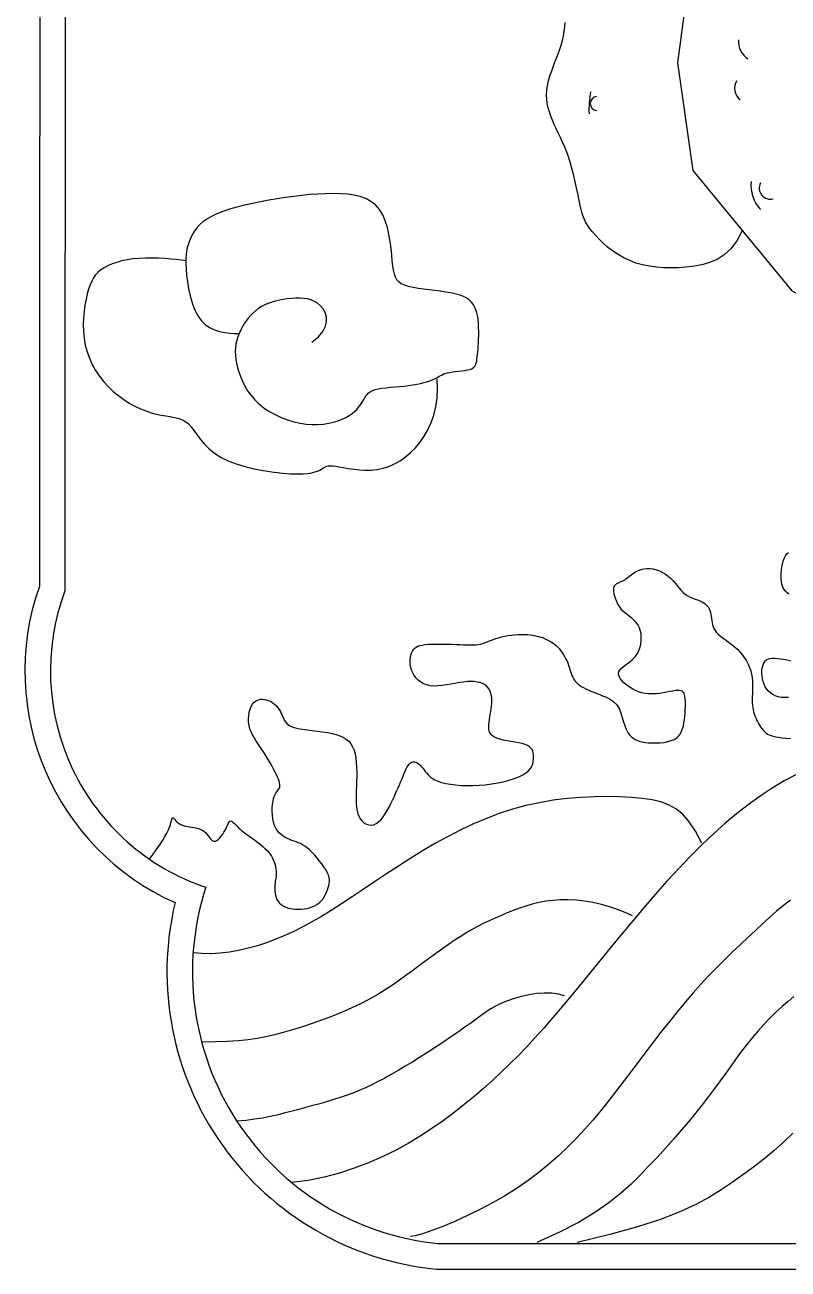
# Model space of a CAD drawing. Extents: x -66030 to 95157, y -13132 to 45879.
# Drawn here: x -27040.3 to -26948.4, y 32064.9 to 32214.6 of the extents above; entities that cross this region are included whole.
import ezdxf

# ---------------------------------------------------------------- set-up
doc = ezdxf.new("R2010")
doc.units = 0
doc.header["$LTSCALE"] = 100
doc.header["$MEASUREMENT"] = 0
for name, color, linetype in [('3', 11, 'CONTINUOUS'), ('4', 121, 'CONTINUOUS'), ('7', 105, 'CONTINUOUS')]:
    doc.layers.add(name, color=color, linetype=linetype)

msp = doc.modelspace()

# ---------------------------------------------------------------- linework, layer by layer
at = {"layer": '3'}
msp.add_lwpolyline([(-26904.53, 32543.05, -0.251359), (-26925.19, 32528.41, -0.062454), (-26972.38, 32527.92, 0.520744), (-26993.4, 32496.63, 0.595172), (-27035.36, 32472.34), (-27035.49, 32146.5, 0.424263), (-27018.53, 32110.85, 0.477545), (-26990.65, 32067.99), (-26818.41, 32067.99, 0.477545), (-26790.54, 32110.85, 0.424263), (-26773.58, 32146.5), (-26773.71, 32472.34, 0.595172), (-26815.67, 32496.63, 0.520744), (-26836.69, 32527.92, -0.062454), (-26883.88, 32528.41, -0.251359)], format="xyb", close=True, dxfattribs=at)
at = {"layer": '4'}
msp.add_lwpolyline([(-26905.07, 32551.5, -0.336997), (-26925.59, 32531.46, -0.062745), (-26972.22, 32531, 0.442879), (-26997.87, 32502.11, 0.522656), (-27038.44, 32472.3), (-27038.57, 32147.04, 0.390753), (-27022.24, 32109, 0.454265), (-26990.81, 32064.91), (-26904.53, 32064.91), (-26818.26, 32064.91, 0.454265), (-26786.82, 32109, 0.390753), (-26770.5, 32147.04), (-26770.63, 32472.3, 0.522656), (-26811.2, 32502.11, 0.442879), (-26836.85, 32531, -0.062745), (-26883.48, 32531.46, -0.336997), (-26904, 32551.5)], format="xyb", dxfattribs=at)
at = {"layer": '7'}
for points in [[(-26915.44, 32258.72), (-26914.97, 32249.36), (-26917.57, 32246.39), (-26921.65, 32243.43), (-26937.99, 32239.72), (-26946.9, 32234.9), (-26955.07, 32228.96), (-26960.26, 32221.18), (-26961.75, 32210.05), (-26959.89, 32197.07), (-26948.01, 32182.61), (-26930.19, 32174.08), (-26903.09, 32168.88), (-26877.11, 32176.3), (-26863.59, 32185.17)], [(-26953.95, 32189.84), (-26954.6, 32188.64), (-26955.33, 32187.68), (-26956.13, 32186.94), (-26956.99, 32186.39), (-26957.89, 32186), (-26958.82, 32185.73), (-26959.76, 32185.56), (-26960.7, 32185.45), (-26961.63, 32185.39), (-26962.54, 32185.36), (-26963.43, 32185.38), (-26964.3, 32185.44), (-26965.14, 32185.56), (-26965.96, 32185.73), (-26966.75, 32185.95), (-26967.51, 32186.24), (-26968.23, 32186.58), (-26968.91, 32186.98), (-26969.56, 32187.42), (-26970.16, 32187.88), (-26970.7, 32188.36), (-26971.2, 32188.83), (-26971.64, 32189.3), (-26972.02, 32189.74), (-26972.34, 32190.14), (-26972.6, 32190.52), (-26972.81, 32190.9), (-26972.99, 32191.27), (-26973.14, 32191.66), (-26973.27, 32192.09), (-26973.39, 32192.55), (-26973.51, 32193.08), (-26973.63, 32193.67), (-26973.77, 32194.32), (-26973.91, 32195.01), (-26974.07, 32195.73), (-26974.24, 32196.47), (-26974.42, 32197.21), (-26974.62, 32197.93), (-26974.84, 32198.63), (-26975.07, 32199.29), (-26975.32, 32199.91), (-26975.58, 32200.5), (-26975.84, 32201.06), (-26976.1, 32201.6), (-26976.35, 32202.13), (-26976.59, 32202.64), (-26976.81, 32203.14), (-26977.01, 32203.63), (-26977.18, 32204.13), (-26977.33, 32204.63), (-26977.43, 32205.13), (-26977.5, 32205.65), (-26977.52, 32206.18), (-26977.49, 32206.72), (-26977.42, 32207.28), (-26977.28, 32207.87), (-26977.11, 32208.47), (-26976.9, 32209.08), (-26976.67, 32209.7), (-26976.43, 32210.32), (-26976.19, 32210.94), (-26975.96, 32211.55), (-26975.76, 32212.15), (-26975.6, 32212.73), (-26975.48, 32213.29), (-26975.38, 32213.84), (-26975.32, 32214.37), (-26975.29, 32214.89)], [(-27005.76, 32176.42), (-27004.97, 32177.08), (-27004.43, 32177.73), (-27004.11, 32178.35), (-27003.99, 32178.94), (-27004.01, 32179.49), (-27004.17, 32179.99), (-27004.42, 32180.44), (-27004.73, 32180.81), (-27005.08, 32181.11), (-27005.46, 32181.34), (-27005.87, 32181.51), (-27006.3, 32181.63), (-27006.75, 32181.7), (-27007.23, 32181.73), (-27007.72, 32181.72), (-27008.23, 32181.69), (-27008.74, 32181.64), (-27009.27, 32181.56), (-27009.8, 32181.46), (-27010.32, 32181.33), (-27010.84, 32181.16), (-27011.34, 32180.96), (-27011.82, 32180.72), (-27012.27, 32180.43), (-27012.69, 32180.1), (-27013.08, 32179.73), (-27013.43, 32179.33), (-27013.75, 32178.9), (-27014.03, 32178.46), (-27014.28, 32178), (-27014.49, 32177.54), (-27014.67, 32177.08), (-27014.8, 32176.63), (-27014.9, 32176.19), (-27014.96, 32175.75), (-27014.98, 32175.3), (-27014.97, 32174.85), (-27014.92, 32174.38), (-27014.83, 32173.89), (-27014.71, 32173.38), (-27014.56, 32172.85), (-27014.36, 32172.3), (-27014.13, 32171.73), (-27013.84, 32171.16), (-27013.5, 32170.59), (-27013.11, 32170.04), (-27012.65, 32169.51), (-27012.13, 32169), (-27011.54, 32168.53), (-27010.89, 32168.11), (-27010.2, 32167.72), (-27009.47, 32167.38), (-27008.71, 32167.09), (-27007.95, 32166.86), (-27007.19, 32166.68), (-27006.44, 32166.56), (-27005.72, 32166.51), (-27005.03, 32166.51), (-27004.37, 32166.57), (-27003.74, 32166.67), (-27003.15, 32166.8), (-27002.61, 32166.97), (-27002.12, 32167.17), (-27001.67, 32167.38), (-27001.28, 32167.61), (-27000.93, 32167.85), (-27000.63, 32168.1), (-27000.37, 32168.35), (-27000.15, 32168.6), (-26999.95, 32168.84), (-26999.78, 32169.09), (-26999.64, 32169.32), (-26999.51, 32169.55), (-26999.38, 32169.76), (-26999.25, 32169.96), (-26999.11, 32170.15), (-26998.94, 32170.32), (-26998.73, 32170.47), (-26998.47, 32170.6), (-26998.15, 32170.72), (-26997.77, 32170.81), (-26997.33, 32170.88), (-26996.84, 32170.95), (-26996.32, 32171), (-26995.77, 32171.05), (-26995.22, 32171.1), (-26994.67, 32171.15), (-26994.13, 32171.22), (-26993.63, 32171.29), (-26993.15, 32171.38), (-26992.7, 32171.47), (-26992.29, 32171.57), (-26991.91, 32171.68), (-26991.57, 32171.79), (-26991.27, 32171.9), (-26991.01, 32172.02), (-26990.78, 32172.13), (-26990.6, 32172.23), (-26990.43, 32172.33), (-26990.26, 32172.43), (-26990.1, 32172.52), (-26989.91, 32172.61), (-26989.7, 32172.68), (-26989.45, 32172.75), (-26989.15, 32172.8), (-26988.82, 32172.85), (-26988.46, 32172.89), (-26988.09, 32172.93), (-26987.72, 32172.98), (-26987.36, 32173.03), (-26987.04, 32173.09), (-26986.76, 32173.16), (-26986.53, 32173.24), (-26986.35, 32173.34), (-26986.21, 32173.46), (-26986.1, 32173.6), (-26986.02, 32173.76), (-26985.97, 32173.95), (-26985.92, 32174.15), (-26985.89, 32174.39), (-26985.86, 32174.65), (-26985.82, 32174.94), (-26985.79, 32175.26), (-26985.76, 32175.6), (-26985.73, 32175.97), (-26985.71, 32176.37), (-26985.7, 32176.79), (-26985.68, 32177.24), (-26985.68, 32177.71), (-26985.69, 32178.2), (-26985.71, 32178.7), (-26985.76, 32179.19), (-26985.84, 32179.66), (-26985.95, 32180.12), (-26986.1, 32180.54), (-26986.3, 32180.91), (-26986.55, 32181.24), (-26986.85, 32181.52), (-26987.2, 32181.75), (-26987.6, 32181.95), (-26988.04, 32182.11), (-26988.54, 32182.25), (-26989.09, 32182.36), (-26989.68, 32182.46), (-26990.32, 32182.55), (-26990.98, 32182.64), (-26991.66, 32182.72), (-26992.34, 32182.81), (-26992.98, 32182.9), (-26993.59, 32183.01), (-26994.14, 32183.14), (-26994.61, 32183.29), (-26995, 32183.46), (-26995.3, 32183.68), (-26995.53, 32183.94), (-26995.7, 32184.25), (-26995.83, 32184.63), (-26995.93, 32185.08), (-26996.01, 32185.61), (-26996.08, 32186.23), (-26996.15, 32186.94), (-26996.23, 32187.72), (-26996.35, 32188.55), (-26996.49, 32189.4), (-26996.68, 32190.23), (-26996.93, 32191.03), (-26997.24, 32191.77), (-26997.63, 32192.41), (-26998.1, 32192.95), (-26998.65, 32193.37), (-26999.27, 32193.7), (-26999.95, 32193.95), (-27000.69, 32194.12), (-27001.49, 32194.23), (-27002.33, 32194.29), (-27003.2, 32194.31), (-27004.11, 32194.29), (-27005.04, 32194.25), (-27005.99, 32194.18), (-27006.96, 32194.09), (-27007.95, 32193.97), (-27008.94, 32193.83), (-27009.94, 32193.68), (-27010.94, 32193.51), (-27011.94, 32193.32), (-27012.93, 32193.12), (-27013.89, 32192.9), (-27014.81, 32192.67), (-27015.68, 32192.42), (-27016.48, 32192.15), (-27017.22, 32191.87), (-27017.86, 32191.57), (-27018.42, 32191.25), (-27018.88, 32190.92), (-27019.27, 32190.58), (-27019.58, 32190.23), (-27019.85, 32189.88), (-27020.06, 32189.53), (-27020.24, 32189.18), (-27020.4, 32188.83), (-27020.54, 32188.49), (-27020.66, 32188.15), (-27020.76, 32187.78), (-27020.84, 32187.39), (-27020.89, 32186.95), (-27020.92, 32186.46), (-27020.93, 32185.9), (-27020.9, 32185.25), (-27020.84, 32184.51), (-27020.74, 32183.71), (-27020.61, 32182.86), (-27020.42, 32182.01), (-27020.18, 32181.17), (-27019.89, 32180.38), (-27019.53, 32179.67), (-27019.11, 32179.05), (-27018.62, 32178.57), (-27018.07, 32178.19), (-27017.48, 32177.92), (-27016.87, 32177.73), (-27016.26, 32177.6), (-27015.65, 32177.53), (-27015.06, 32177.49), (-27014.52, 32177.47)], [(-27020.93, 32186.23), (-27021.14, 32186.26), (-27021.53, 32186.31), (-27022.06, 32186.37), (-27022.7, 32186.43), (-27023.43, 32186.49), (-27024.21, 32186.54), (-27025.01, 32186.56), (-27025.81, 32186.56), (-27026.58, 32186.52), (-27027.31, 32186.45), (-27028.01, 32186.34), (-27028.66, 32186.2), (-27029.26, 32186.03), (-27029.82, 32185.84), (-27030.32, 32185.62), (-27030.77, 32185.39), (-27031.16, 32185.13), (-27031.5, 32184.84), (-27031.79, 32184.53), (-27032.05, 32184.17), (-27032.27, 32183.77), (-27032.47, 32183.32), (-27032.64, 32182.81), (-27032.8, 32182.24), (-27032.95, 32181.6), (-27033.08, 32180.9), (-27033.19, 32180.15), (-27033.26, 32179.36), (-27033.29, 32178.55), (-27033.27, 32177.73), (-27033.19, 32176.9), (-27033.05, 32176.08), (-27032.83, 32175.27), (-27032.55, 32174.49), (-27032.2, 32173.74), (-27031.79, 32173.02), (-27031.33, 32172.33), (-27030.82, 32171.68), (-27030.26, 32171.07), (-27029.67, 32170.51), (-27029.05, 32170), (-27028.4, 32169.53), (-27027.74, 32169.11), (-27027.07, 32168.75), (-27026.4, 32168.43), (-27025.74, 32168.16), (-27025.1, 32167.94), (-27024.49, 32167.77), (-27023.9, 32167.65), (-27023.35, 32167.56), (-27022.84, 32167.48), (-27022.35, 32167.39), (-27021.89, 32167.28), (-27021.46, 32167.13), (-27021.05, 32166.92), (-27020.67, 32166.63), (-27020.31, 32166.25), (-27019.96, 32165.8), (-27019.58, 32165.29), (-27019.16, 32164.74), (-27018.69, 32164.17), (-27018.14, 32163.61), (-27017.48, 32163.07), (-27016.7, 32162.57), (-27015.78, 32162.13), (-27014.76, 32161.75), (-27013.67, 32161.43), (-27012.53, 32161.16), (-27011.4, 32160.95), (-27010.29, 32160.79), (-27009.25, 32160.67), (-27008.32, 32160.61), (-27007.51, 32160.59), (-27006.83, 32160.6), (-27006.25, 32160.65), (-27005.78, 32160.73), (-27005.39, 32160.82), (-27005.08, 32160.93), (-27004.82, 32161.04), (-27004.62, 32161.16), (-27004.44, 32161.26), (-27004.29, 32161.36), (-27004.14, 32161.44), (-27003.97, 32161.51), (-27003.79, 32161.55), (-27003.55, 32161.57), (-27003.27, 32161.56), (-27002.9, 32161.52), (-27002.46, 32161.44), (-27001.94, 32161.35), (-27001.36, 32161.24), (-27000.72, 32161.14), (-27000.04, 32161.07), (-26999.34, 32161.03), (-26998.62, 32161.04), (-26997.9, 32161.11), (-26997.19, 32161.26), (-26996.49, 32161.49), (-26995.8, 32161.79), (-26995.14, 32162.17), (-26994.5, 32162.62), (-26993.88, 32163.14), (-26993.31, 32163.73), (-26992.76, 32164.38), (-26992.26, 32165.11), (-26991.81, 32165.89), (-26991.42, 32166.75), (-26991.1, 32167.67), (-26990.86, 32168.66), (-26990.7, 32169.71), (-26990.64, 32170.84), (-26990.69, 32172.04)], [(-26948.37, 32146.12), (-26948.58, 32146.3), (-26948.76, 32146.48), (-26948.91, 32146.67), (-26949.03, 32146.87), (-26949.13, 32147.09), (-26949.2, 32147.33), (-26949.25, 32147.61), (-26949.28, 32147.91), (-26949.29, 32148.25), (-26949.28, 32148.61), (-26949.25, 32148.99), (-26949.2, 32149.37), (-26949.12, 32149.74), (-26949.03, 32150.1), (-26948.91, 32150.42), (-26948.76, 32150.71), (-26948.6, 32150.95), (-26948.41, 32151.14)], [(-27025.31, 32114.23), (-27025.11, 32114.5), (-27024.87, 32114.84), (-27024.59, 32115.22), (-27024.3, 32115.65), (-27024, 32116.09), (-27023.71, 32116.53), (-27023.45, 32116.97), (-27023.22, 32117.38), (-27023.04, 32117.75), (-27022.9, 32118.09), (-27022.8, 32118.38), (-27022.73, 32118.63), (-27022.68, 32118.83), (-27022.64, 32118.99), (-27022.6, 32119.11), (-27022.57, 32119.18), (-27022.53, 32119.21), (-27022.47, 32119.2), (-27022.41, 32119.15), (-27022.34, 32119.08), (-27022.26, 32118.99), (-27022.17, 32118.9), (-27022.08, 32118.79), (-27021.97, 32118.69), (-27021.86, 32118.6), (-27021.74, 32118.51), (-27021.61, 32118.44), (-27021.47, 32118.37), (-27021.31, 32118.31), (-27021.13, 32118.26), (-27020.94, 32118.21), (-27020.73, 32118.17), (-27020.49, 32118.13), (-27020.24, 32118.1), (-27019.98, 32118.06), (-27019.72, 32118), (-27019.46, 32117.94), (-27019.21, 32117.85), (-27018.97, 32117.74), (-27018.75, 32117.6), (-27018.56, 32117.43), (-27018.39, 32117.24), (-27018.24, 32117.04), (-27018.1, 32116.85), (-27017.96, 32116.67), (-27017.82, 32116.53), (-27017.68, 32116.43), (-27017.53, 32116.38), (-27017.37, 32116.41), (-27017.2, 32116.49), (-27017.02, 32116.63), (-27016.84, 32116.8), (-27016.67, 32117.01), (-27016.5, 32117.23), (-27016.35, 32117.47), (-27016.21, 32117.71), (-27016.09, 32117.93), (-27016, 32118.15), (-27015.91, 32118.34), (-27015.83, 32118.51), (-27015.76, 32118.65), (-27015.69, 32118.76), (-27015.62, 32118.82), (-27015.54, 32118.85), (-27015.44, 32118.82), (-27015.34, 32118.76), (-27015.22, 32118.66), (-27015.08, 32118.53), (-27014.93, 32118.37), (-27014.77, 32118.2), (-27014.59, 32118.02), (-27014.39, 32117.83), (-27014.18, 32117.65), (-27013.95, 32117.47), (-27013.72, 32117.29), (-27013.47, 32117.11), (-27013.21, 32116.92), (-27012.95, 32116.74), (-27012.69, 32116.55), (-27012.42, 32116.36), (-27012.16, 32116.16), (-27011.9, 32115.96), (-27011.66, 32115.75), (-27011.42, 32115.53), (-27011.2, 32115.31), (-27010.99, 32115.08), (-27010.8, 32114.84), (-27010.63, 32114.59), (-27010.49, 32114.34), (-27010.37, 32114.07), (-27010.27, 32113.81), (-27010.19, 32113.54), (-27010.13, 32113.28), (-27010.09, 32113.02), (-27010.07, 32112.78), (-27010.06, 32112.55), (-27010.07, 32112.33), (-27010.08, 32112.13), (-27010.11, 32111.93), (-27010.14, 32111.74), (-27010.17, 32111.55), (-27010.2, 32111.35), (-27010.23, 32111.14), (-27010.24, 32110.91), (-27010.24, 32110.67), (-27010.23, 32110.42), (-27010.2, 32110.15), (-27010.15, 32109.89), (-27010.07, 32109.63), (-27009.97, 32109.38), (-27009.84, 32109.15), (-27009.67, 32108.94), (-27009.47, 32108.76), (-27009.23, 32108.61), (-27008.97, 32108.48), (-27008.68, 32108.39), (-27008.38, 32108.31), (-27008.06, 32108.26), (-27007.73, 32108.23), (-27007.39, 32108.22), (-27007.05, 32108.23), (-27006.71, 32108.26), (-27006.37, 32108.31), (-27006.04, 32108.39), (-27005.73, 32108.49), (-27005.43, 32108.62), (-27005.15, 32108.78), (-27004.9, 32108.97), (-27004.67, 32109.19), (-27004.46, 32109.43), (-27004.28, 32109.69), (-27004.13, 32109.97), (-27003.99, 32110.25), (-27003.88, 32110.53), (-27003.8, 32110.81), (-27003.73, 32111.07), (-27003.68, 32111.31), (-27003.65, 32111.54), (-27003.65, 32111.77), (-27003.68, 32111.99), (-27003.74, 32112.22), (-27003.83, 32112.46), (-27003.95, 32112.73), (-27004.12, 32113.01), (-27004.32, 32113.33), (-27004.56, 32113.67), (-27004.83, 32114.01), (-27005.11, 32114.36), (-27005.41, 32114.71), (-27005.72, 32115.03), (-27006.02, 32115.32), (-27006.32, 32115.58), (-27006.61, 32115.79), (-27006.88, 32115.96), (-27007.15, 32116.1), (-27007.4, 32116.21), (-27007.66, 32116.31), (-27007.91, 32116.4), (-27008.17, 32116.49), (-27008.43, 32116.59), (-27008.69, 32116.71), (-27008.96, 32116.84), (-27009.22, 32117), (-27009.47, 32117.19), (-27009.71, 32117.41), (-27009.93, 32117.67), (-27010.11, 32117.96), (-27010.27, 32118.3), (-27010.38, 32118.68), (-27010.47, 32119.1), (-27010.51, 32119.53), (-27010.53, 32119.97), (-27010.53, 32120.4), (-27010.49, 32120.81), (-27010.44, 32121.19), (-27010.37, 32121.52), (-27010.29, 32121.79), (-27010.19, 32122.01), (-27010.09, 32122.19), (-27009.99, 32122.34), (-27009.89, 32122.46), (-27009.81, 32122.57), (-27009.73, 32122.68), (-27009.67, 32122.79), (-27009.63, 32122.91), (-27009.62, 32123.05), (-27009.63, 32123.21), (-27009.66, 32123.4), (-27009.71, 32123.6), (-27009.79, 32123.84), (-27009.9, 32124.1), (-27010.03, 32124.39), (-27010.19, 32124.72), (-27010.38, 32125.08), (-27010.58, 32125.45), (-27010.8, 32125.84), (-27011.03, 32126.24), (-27011.27, 32126.64), (-27011.52, 32127.04), (-27011.77, 32127.43), (-27012.02, 32127.8), (-27012.27, 32128.16), (-27012.51, 32128.51), (-27012.73, 32128.86), (-27012.92, 32129.21), (-27013.09, 32129.56), (-27013.23, 32129.93), (-27013.33, 32130.31), (-27013.39, 32130.7), (-27013.4, 32131.11), (-27013.37, 32131.51), (-27013.31, 32131.9), (-27013.21, 32132.27), (-27013.07, 32132.61), (-27012.91, 32132.9), (-27012.71, 32133.13), (-27012.48, 32133.3), (-27012.23, 32133.42), (-27011.96, 32133.47), (-27011.69, 32133.48), (-27011.41, 32133.45), (-27011.14, 32133.38), (-27010.88, 32133.28), (-27010.63, 32133.16), (-27010.41, 32133.01), (-27010.21, 32132.85), (-27010.03, 32132.67), (-27009.87, 32132.48), (-27009.73, 32132.28), (-27009.6, 32132.07), (-27009.49, 32131.85), (-27009.39, 32131.63), (-27009.29, 32131.4), (-27009.19, 32131.18), (-27009.08, 32130.96), (-27008.94, 32130.75), (-27008.77, 32130.55), (-27008.54, 32130.37), (-27008.25, 32130.21), (-27007.88, 32130.07), (-27007.43, 32129.96), (-27006.91, 32129.86), (-27006.34, 32129.78), (-27005.74, 32129.71), (-27005.12, 32129.64), (-27004.5, 32129.57), (-27003.9, 32129.48), (-27003.34, 32129.37), (-27002.83, 32129.24), (-27002.38, 32129.09), (-27001.98, 32128.9), (-27001.63, 32128.67), (-27001.32, 32128.41), (-27001.07, 32128.1), (-27000.86, 32127.75), (-27000.69, 32127.35), (-27000.57, 32126.9), (-27000.48, 32126.4), (-27000.42, 32125.87), (-27000.38, 32125.31), (-27000.37, 32124.73), (-27000.37, 32124.15), (-27000.39, 32123.57), (-27000.41, 32122.99), (-27000.42, 32122.44), (-27000.44, 32121.91), (-27000.44, 32121.4), (-27000.43, 32120.92), (-27000.39, 32120.47), (-27000.33, 32120.06), (-27000.23, 32119.68), (-27000.09, 32119.34), (-26999.92, 32119.04), (-26999.7, 32118.79), (-26999.46, 32118.58), (-26999.19, 32118.44), (-26998.91, 32118.35), (-26998.61, 32118.33), (-26998.31, 32118.38), (-26998.02, 32118.51), (-26997.73, 32118.71), (-26997.45, 32118.98), (-26997.19, 32119.31), (-26996.93, 32119.68), (-26996.69, 32120.08), (-26996.46, 32120.5), (-26996.25, 32120.92), (-26996.05, 32121.33), (-26995.86, 32121.73), (-26995.68, 32122.12), (-26995.52, 32122.48), (-26995.37, 32122.83), (-26995.22, 32123.17), (-26995.09, 32123.5), (-26994.95, 32123.82), (-26994.83, 32124.13), (-26994.7, 32124.44), (-26994.58, 32124.74), (-26994.45, 32125.02), (-26994.32, 32125.27), (-26994.19, 32125.5), (-26994.06, 32125.68), (-26993.91, 32125.83), (-26993.76, 32125.92), (-26993.6, 32125.96), (-26993.43, 32125.96), (-26993.26, 32125.9), (-26993.09, 32125.81), (-26992.91, 32125.69), (-26992.74, 32125.53), (-26992.57, 32125.36), (-26992.41, 32125.17), (-26992.26, 32124.97), (-26992.11, 32124.77), (-26991.94, 32124.56), (-26991.76, 32124.36), (-26991.54, 32124.15), (-26991.28, 32123.96), (-26990.97, 32123.78), (-26990.6, 32123.62), (-26990.15, 32123.47), (-26989.64, 32123.35), (-26989.08, 32123.24), (-26988.46, 32123.17), (-26987.8, 32123.11), (-26987.1, 32123.09), (-26986.38, 32123.09), (-26985.64, 32123.12), (-26984.89, 32123.19), (-26984.13, 32123.28), (-26983.4, 32123.4), (-26982.68, 32123.55), (-26982.01, 32123.72), (-26981.4, 32123.92), (-26980.84, 32124.13), (-26980.37, 32124.37), (-26979.99, 32124.62), (-26979.69, 32124.88), (-26979.46, 32125.16), (-26979.29, 32125.43), (-26979.18, 32125.71), (-26979.12, 32125.99), (-26979.08, 32126.26), (-26979.07, 32126.52), (-26979.08, 32126.77), (-26979.11, 32127), (-26979.17, 32127.21), (-26979.26, 32127.41), (-26979.4, 32127.59), (-26979.58, 32127.75), (-26979.81, 32127.9), (-26980.11, 32128.02), (-26980.47, 32128.13), (-26980.89, 32128.23), (-26981.33, 32128.31), (-26981.8, 32128.39), (-26982.26, 32128.47), (-26982.71, 32128.56), (-26983.12, 32128.66), (-26983.49, 32128.78), (-26983.78, 32128.91), (-26984.02, 32129.07), (-26984.2, 32129.25), (-26984.33, 32129.45), (-26984.42, 32129.67), (-26984.46, 32129.91), (-26984.48, 32130.16), (-26984.47, 32130.43), (-26984.44, 32130.72), (-26984.4, 32131.03), (-26984.35, 32131.34), (-26984.29, 32131.67), (-26984.23, 32131.99), (-26984.18, 32132.32), (-26984.14, 32132.65), (-26984.11, 32132.98), (-26984.1, 32133.29), (-26984.11, 32133.6), (-26984.15, 32133.89), (-26984.21, 32134.17), (-26984.3, 32134.43), (-26984.42, 32134.67), (-26984.57, 32134.89), (-26984.76, 32135.08), (-26984.98, 32135.24), (-26985.24, 32135.37), (-26985.53, 32135.47), (-26985.86, 32135.54), (-26986.22, 32135.59), (-26986.62, 32135.6), (-26987.05, 32135.59), (-26987.51, 32135.54), (-26988, 32135.47), (-26988.51, 32135.38), (-26989.04, 32135.29), (-26989.57, 32135.2), (-26990.1, 32135.12), (-26990.61, 32135.07), (-26991.1, 32135.06), (-26991.56, 32135.1), (-26991.97, 32135.2), (-26992.35, 32135.35), (-26992.69, 32135.55), (-26992.98, 32135.78), (-26993.24, 32136.05), (-26993.45, 32136.34), (-26993.63, 32136.65), (-26993.76, 32136.97), (-26993.86, 32137.29), (-26993.92, 32137.61), (-26993.95, 32137.92), (-26993.94, 32138.23), (-26993.91, 32138.51), (-26993.85, 32138.78), (-26993.77, 32139.03), (-26993.66, 32139.25), (-26993.53, 32139.44), (-26993.38, 32139.6), (-26993.2, 32139.73), (-26992.99, 32139.84), (-26992.75, 32139.93), (-26992.47, 32139.99), (-26992.14, 32140.04), (-26991.76, 32140.08), (-26991.34, 32140.1), (-26990.88, 32140.12), (-26990.39, 32140.12), (-26989.89, 32140.11), (-26989.38, 32140.1), (-26988.88, 32140.09), (-26988.4, 32140.07), (-26987.95, 32140.05), (-26987.54, 32140.03), (-26987.17, 32140.02), (-26986.84, 32140.01), (-26986.53, 32140), (-26986.25, 32140.01), (-26985.98, 32140.02), (-26985.73, 32140.06), (-26985.48, 32140.1), (-26985.24, 32140.17), (-26985, 32140.26), (-26984.75, 32140.35), (-26984.49, 32140.45), (-26984.22, 32140.56), (-26983.94, 32140.67), (-26983.63, 32140.78), (-26983.3, 32140.88), (-26982.95, 32140.97), (-26982.58, 32141.06), (-26982.19, 32141.13), (-26981.79, 32141.18), (-26981.38, 32141.23), (-26980.98, 32141.26), (-26980.58, 32141.27), (-26980.19, 32141.27), (-26979.82, 32141.25), (-26979.46, 32141.22), (-26979.13, 32141.17), (-26978.8, 32141.11), (-26978.5, 32141.04), (-26978.21, 32140.95), (-26977.93, 32140.86), (-26977.67, 32140.75), (-26977.43, 32140.64), (-26977.19, 32140.52), (-26976.97, 32140.39), (-26976.76, 32140.25), (-26976.56, 32140.1), (-26976.37, 32139.94), (-26976.19, 32139.76), (-26976.01, 32139.56), (-26975.84, 32139.35), (-26975.67, 32139.12), (-26975.51, 32138.88), (-26975.36, 32138.63), (-26975.22, 32138.38), (-26975.09, 32138.12), (-26974.97, 32137.85), (-26974.87, 32137.59), (-26974.78, 32137.33), (-26974.7, 32137.07), (-26974.62, 32136.82), (-26974.54, 32136.58), (-26974.46, 32136.34), (-26974.36, 32136.11), (-26974.25, 32135.9), (-26974.12, 32135.7), (-26973.96, 32135.51), (-26973.77, 32135.34), (-26973.56, 32135.17), (-26973.33, 32135.02), (-26973.07, 32134.87), (-26972.79, 32134.73), (-26972.49, 32134.59), (-26972.17, 32134.45), (-26971.83, 32134.32), (-26971.48, 32134.18), (-26971.12, 32134.04), (-26970.77, 32133.9), (-26970.43, 32133.75), (-26970.11, 32133.59), (-26969.81, 32133.43), (-26969.55, 32133.26), (-26969.33, 32133.08), (-26969.14, 32132.89), (-26968.98, 32132.69), (-26968.85, 32132.48), (-26968.74, 32132.26), (-26968.65, 32132.02), (-26968.56, 32131.78), (-26968.49, 32131.52), (-26968.41, 32131.26), (-26968.33, 32130.98), (-26968.24, 32130.7), (-26968.15, 32130.42), (-26968.05, 32130.15), (-26967.94, 32129.88), (-26967.82, 32129.63), (-26967.68, 32129.4), (-26967.53, 32129.19), (-26967.35, 32128.99), (-26967.15, 32128.82), (-26966.92, 32128.68), (-26966.66, 32128.55), (-26966.37, 32128.44), (-26966.03, 32128.35), (-26965.66, 32128.28), (-26965.24, 32128.23), (-26964.78, 32128.21), (-26964.31, 32128.21), (-26963.84, 32128.23), (-26963.37, 32128.28), (-26962.92, 32128.37), (-26962.51, 32128.49), (-26962.15, 32128.65), (-26961.85, 32128.84), (-26961.61, 32129.07), (-26961.41, 32129.33), (-26961.26, 32129.62), (-26961.14, 32129.94), (-26961.05, 32130.28), (-26960.99, 32130.63), (-26960.93, 32131.01), (-26960.89, 32131.39), (-26960.85, 32131.78), (-26960.82, 32132.16), (-26960.81, 32132.54), (-26960.8, 32132.9), (-26960.81, 32133.24), (-26960.82, 32133.54), (-26960.86, 32133.81), (-26960.9, 32134.03), (-26960.97, 32134.2), (-26961.06, 32134.34), (-26961.17, 32134.44), (-26961.32, 32134.5), (-26961.51, 32134.53), (-26961.73, 32134.53), (-26962, 32134.51), (-26962.31, 32134.46), (-26962.67, 32134.39), (-26963.06, 32134.32), (-26963.47, 32134.24), (-26963.9, 32134.18), (-26964.34, 32134.13), (-26964.78, 32134.11), (-26965.22, 32134.12), (-26965.64, 32134.17), (-26966.04, 32134.25), (-26966.43, 32134.37), (-26966.79, 32134.51), (-26967.14, 32134.68), (-26967.46, 32134.87), (-26967.75, 32135.07), (-26968.02, 32135.28), (-26968.26, 32135.5), (-26968.46, 32135.72), (-26968.62, 32135.94), (-26968.74, 32136.16), (-26968.82, 32136.38), (-26968.84, 32136.59), (-26968.8, 32136.79), (-26968.69, 32136.99), (-26968.53, 32137.18), (-26968.3, 32137.37), (-26968.04, 32137.57), (-26967.76, 32137.77), (-26967.46, 32138), (-26967.16, 32138.25), (-26966.89, 32138.53), (-26966.64, 32138.86), (-26966.44, 32139.23), (-26966.29, 32139.64), (-26966.18, 32140.07), (-26966.12, 32140.52), (-26966.11, 32140.96), (-26966.14, 32141.39), (-26966.23, 32141.79), (-26966.36, 32142.15), (-26966.54, 32142.47), (-26966.75, 32142.75), (-26967, 32142.99), (-26967.27, 32143.22), (-26967.55, 32143.43), (-26967.83, 32143.65), (-26968.1, 32143.87), (-26968.36, 32144.12), (-26968.59, 32144.4), (-26968.79, 32144.7), (-26968.96, 32145.01), (-26969.11, 32145.33), (-26969.23, 32145.65), (-26969.32, 32145.95), (-26969.39, 32146.23), (-26969.42, 32146.48), (-26969.43, 32146.7), (-26969.41, 32146.88), (-26969.36, 32147.03), (-26969.3, 32147.15), (-26969.23, 32147.25), (-26969.14, 32147.32), (-26969.05, 32147.39), (-26968.95, 32147.44), (-26968.85, 32147.49), (-26968.75, 32147.53), (-26968.65, 32147.58), (-26968.53, 32147.63), (-26968.41, 32147.69), (-26968.27, 32147.77), (-26968.11, 32147.86), (-26967.94, 32147.99), (-26967.74, 32148.14), (-26967.53, 32148.3), (-26967.29, 32148.48), (-26967.03, 32148.66), (-26966.75, 32148.83), (-26966.45, 32148.98), (-26966.13, 32149.1), (-26965.79, 32149.18), (-26965.43, 32149.21), (-26965.05, 32149.2), (-26964.68, 32149.15), (-26964.29, 32149.05), (-26963.92, 32148.91), (-26963.55, 32148.74), (-26963.2, 32148.54), (-26962.88, 32148.3), (-26962.58, 32148.03), (-26962.31, 32147.75), (-26962.05, 32147.45), (-26961.8, 32147.15), (-26961.56, 32146.85), (-26961.32, 32146.57), (-26961.07, 32146.32), (-26960.8, 32146.09), (-26960.52, 32145.91), (-26960.23, 32145.76), (-26959.93, 32145.63), (-26959.63, 32145.52), (-26959.34, 32145.42), (-26959.06, 32145.32), (-26958.8, 32145.21), (-26958.57, 32145.08), (-26958.37, 32144.93), (-26958.21, 32144.77), (-26958.07, 32144.58), (-26957.96, 32144.37), (-26957.86, 32144.16), (-26957.79, 32143.93), (-26957.73, 32143.69), (-26957.69, 32143.45), (-26957.65, 32143.21), (-26957.62, 32142.96), (-26957.58, 32142.71), (-26957.53, 32142.47), (-26957.46, 32142.22), (-26957.36, 32141.98), (-26957.22, 32141.74), (-26957.04, 32141.5), (-26956.81, 32141.27), (-26956.54, 32141.04), (-26956.24, 32140.81), (-26955.91, 32140.57), (-26955.57, 32140.32), (-26955.22, 32140.06), (-26954.88, 32139.78), (-26954.55, 32139.48), (-26954.24, 32139.16), (-26953.95, 32138.82), (-26953.69, 32138.45), (-26953.46, 32138.08), (-26953.26, 32137.69), (-26953.08, 32137.29), (-26952.94, 32136.88), (-26952.84, 32136.48), (-26952.77, 32136.07), (-26952.73, 32135.66), (-26952.71, 32135.26), (-26952.71, 32134.87), (-26952.72, 32134.48), (-26952.74, 32134.11), (-26952.75, 32133.76), (-26952.76, 32133.42), (-26952.75, 32133.1), (-26952.73, 32132.79), (-26952.7, 32132.5), (-26952.65, 32132.23), (-26952.59, 32131.97), (-26952.52, 32131.72), (-26952.44, 32131.47), (-26952.34, 32131.24), (-26952.24, 32131.01), (-26952.13, 32130.78), (-26952.01, 32130.57), (-26951.89, 32130.36), (-26951.76, 32130.16), (-26951.63, 32129.98), (-26951.49, 32129.81), (-26951.36, 32129.66), (-26951.22, 32129.52), (-26951.07, 32129.4), (-26950.91, 32129.29), (-26950.72, 32129.19), (-26950.5, 32129.11), (-26950.24, 32129.03), (-26949.93, 32128.97), (-26949.57, 32128.91), (-26949.14, 32128.85), (-26948.66, 32128.8), (-26948.14, 32128.76)], [(-26948.39, 32133.69), (-26948.84, 32133.68), (-26949.26, 32133.7), (-26949.64, 32133.77), (-26949.98, 32133.89), (-26950.29, 32134.04), (-26950.57, 32134.23), (-26950.81, 32134.45), (-26951.01, 32134.7), (-26951.19, 32134.98), (-26951.33, 32135.28), (-26951.44, 32135.6), (-26951.52, 32135.93), (-26951.57, 32136.27), (-26951.59, 32136.6), (-26951.59, 32136.92), (-26951.55, 32137.23), (-26951.49, 32137.5), (-26951.41, 32137.75), (-26951.3, 32137.95), (-26951.16, 32138.11), (-26951, 32138.24), (-26950.81, 32138.33), (-26950.59, 32138.39), (-26950.33, 32138.42), (-26950.04, 32138.42), (-26949.72, 32138.39), (-26949.36, 32138.34), (-26948.98, 32138.28), (-26948.58, 32138.21), (-26948.17, 32138.13)], [(-26947.43, 32124.42), (-26948.91, 32123.64), (-26950.37, 32122.77), (-26951.81, 32121.82), (-26953.24, 32120.79), (-26954.65, 32119.69), (-26956.04, 32118.51), (-26957.43, 32117.27), (-26958.82, 32115.96), (-26960.21, 32114.57), (-26961.6, 32113.11), (-26963.02, 32111.57), (-26964.44, 32109.97), (-26965.89, 32108.29), (-26967.35, 32106.56), (-26968.81, 32104.8), (-26970.25, 32103.05), (-26971.66, 32101.32), (-26973.03, 32099.64), (-26974.34, 32098.04), (-26975.59, 32096.55), (-26976.75, 32095.17), (-26977.86, 32093.9), (-26978.91, 32092.73), (-26979.93, 32091.63), (-26980.94, 32090.59), (-26981.94, 32089.59), (-26982.96, 32088.61), (-26984, 32087.64), (-26985.1, 32086.66), (-26986.23, 32085.68), (-26987.42, 32084.7), (-26988.67, 32083.72), (-26989.96, 32082.76), (-26991.31, 32081.82), (-26992.72, 32080.91), (-26994.19, 32080.04), (-26995.71, 32079.2), (-26997.3, 32078.41), (-26998.96, 32077.69), (-27000.67, 32077.04), (-27002.45, 32076.46), (-27004.29, 32075.98), (-27006.2, 32075.59), (-27008.17, 32075.32)], [(-26958.81, 32116.15), (-26959.57, 32117.59), (-26960.33, 32118.74), (-26961.12, 32119.63), (-26961.94, 32120.3), (-26962.82, 32120.79), (-26963.77, 32121.13), (-26964.82, 32121.37), (-26965.99, 32121.53), (-26967.28, 32121.65), (-26968.69, 32121.73), (-26970.19, 32121.76), (-26971.76, 32121.75), (-26973.39, 32121.67), (-26975.04, 32121.53), (-26976.71, 32121.32), (-26978.37, 32121.03), (-26980.01, 32120.67), (-26981.61, 32120.23), (-26983.2, 32119.71), (-26984.76, 32119.13), (-26986.31, 32118.47), (-26987.84, 32117.76), (-26989.36, 32116.98), (-26990.87, 32116.15), (-26992.38, 32115.27), (-26993.87, 32114.35), (-26995.35, 32113.41), (-26996.79, 32112.45), (-26998.21, 32111.51), (-26999.59, 32110.58), (-27000.92, 32109.69), (-27002.2, 32108.85), (-27003.43, 32108.07), (-27004.61, 32107.35), (-27005.75, 32106.69), (-27006.86, 32106.09), (-27007.95, 32105.54), (-27009.03, 32105.04), (-27010.11, 32104.59), (-27011.21, 32104.18), (-27012.32, 32103.82), (-27013.44, 32103.51), (-27014.58, 32103.26), (-27015.7, 32103.06), (-27016.82, 32102.92), (-27017.93, 32102.86), (-27019.01, 32102.87), (-27020.06, 32102.97)], [(-26967.17, 32107.43), (-26968.04, 32107.83), (-26968.96, 32108.19), (-26969.93, 32108.51), (-26970.92, 32108.78), (-26971.93, 32109.01), (-26972.94, 32109.18), (-26973.93, 32109.29), (-26974.9, 32109.35), (-26975.84, 32109.34), (-26976.73, 32109.27), (-26977.59, 32109.16), (-26978.43, 32109), (-26979.23, 32108.8), (-26980.01, 32108.57), (-26980.78, 32108.32), (-26981.53, 32108.05), (-26982.27, 32107.76), (-26982.99, 32107.47), (-26983.71, 32107.15), (-26984.42, 32106.83), (-26985.13, 32106.48), (-26985.83, 32106.12), (-26986.53, 32105.73), (-26987.22, 32105.33), (-26987.92, 32104.9), (-26988.62, 32104.45), (-26989.32, 32103.98), (-26990.02, 32103.49), (-26990.73, 32102.98), (-26991.45, 32102.46), (-26992.18, 32101.92), (-26992.92, 32101.37), (-26993.67, 32100.81), (-26994.44, 32100.24), (-26995.23, 32099.66), (-26996.06, 32099.09), (-26996.93, 32098.52), (-26997.84, 32097.95), (-26998.82, 32097.4), (-26999.85, 32096.86), (-27000.95, 32096.33), (-27002.1, 32095.83), (-27003.29, 32095.35), (-27004.5, 32094.89), (-27005.71, 32094.47), (-27006.91, 32094.07), (-27008.08, 32093.71), (-27009.2, 32093.39), (-27010.26, 32093.11), (-27011.3, 32092.87), (-27012.35, 32092.67), (-27013.44, 32092.5), (-27014.62, 32092.38), (-27015.92, 32092.29), (-27017.38, 32092.24), (-27019.03, 32092.22)], [(-26948.14, 32109.3), (-26948.99, 32108.66), (-26949.83, 32107.96), (-26950.66, 32107.22), (-26951.51, 32106.44), (-26952.38, 32105.64), (-26953.28, 32104.81), (-26954.19, 32103.96), (-26955.13, 32103.08), (-26956.07, 32102.16), (-26957.03, 32101.21), (-26957.98, 32100.23), (-26958.93, 32099.21), (-26959.88, 32098.14), (-26960.83, 32097.04), (-26961.76, 32095.92), (-26962.69, 32094.76), (-26963.62, 32093.59), (-26964.54, 32092.4), (-26965.45, 32091.2), (-26966.36, 32089.99), (-26967.27, 32088.79), (-26968.17, 32087.59), (-26969.08, 32086.39), (-26970, 32085.21), (-26970.94, 32084.04), (-26971.9, 32082.89), (-26972.89, 32081.76), (-26973.91, 32080.65), (-26974.98, 32079.58), (-26976.09, 32078.53), (-26977.25, 32077.52), (-26978.46, 32076.53), (-26979.74, 32075.58), (-26981.07, 32074.66), (-26982.47, 32073.78), (-26983.94, 32072.93), (-26985.48, 32072.11), (-26987.04, 32071.35), (-26988.57, 32070.66), (-26990.02, 32070.05), (-26991.33, 32069.55), (-26992.45, 32069.17), (-26993.32, 32068.93), (-26993.91, 32068.84)], [(-26975.34, 32097.78), (-26976.08, 32098), (-26976.91, 32098.11), (-26977.79, 32098.13), (-26978.7, 32098.06), (-26979.63, 32097.92), (-26980.53, 32097.72), (-26981.4, 32097.47), (-26982.21, 32097.2), (-26982.93, 32096.9), (-26983.59, 32096.57), (-26984.21, 32096.22), (-26984.8, 32095.85), (-26985.39, 32095.44), (-26986, 32095), (-26986.64, 32094.52), (-26987.35, 32094.01), (-26988.13, 32093.46), (-26988.97, 32092.88), (-26989.87, 32092.27), (-26990.8, 32091.66), (-26991.74, 32091.05), (-26992.69, 32090.45), (-26993.62, 32089.86), (-26994.53, 32089.31), (-26995.39, 32088.8), (-26996.21, 32088.32), (-26997, 32087.88), (-26997.78, 32087.47), (-26998.54, 32087.09), (-26999.3, 32086.74), (-27000.06, 32086.41), (-27000.84, 32086.1), (-27001.64, 32085.8), (-27002.46, 32085.53), (-27003.29, 32085.26), (-27004.13, 32085.01), (-27004.98, 32084.77), (-27005.82, 32084.54), (-27006.66, 32084.31), (-27007.49, 32084.09), (-27008.31, 32083.87), (-27009.13, 32083.66), (-27009.96, 32083.45), (-27010.82, 32083.26), (-27011.72, 32083.09), (-27012.67, 32082.94), (-27013.69, 32082.81), (-27014.79, 32082.71)], [(-26947.74, 32097.7), (-26948.44, 32097.12), (-26949.17, 32096.49), (-26949.9, 32095.82), (-26950.63, 32095.11), (-26951.35, 32094.36), (-26952.06, 32093.58), (-26952.74, 32092.77), (-26953.4, 32091.95), (-26954.05, 32091.12), (-26954.68, 32090.26), (-26955.31, 32089.38), (-26955.94, 32088.48), (-26956.6, 32087.57), (-26957.28, 32086.63), (-26958.01, 32085.66), (-26958.77, 32084.68), (-26959.58, 32083.67), (-26960.43, 32082.65), (-26961.32, 32081.61), (-26962.24, 32080.55), (-26963.19, 32079.48), (-26964.18, 32078.4), (-26965.19, 32077.32), (-26966.23, 32076.22), (-26967.35, 32075.12), (-26968.6, 32074), (-26970.03, 32072.87), (-26971.7, 32071.72), (-26973.66, 32070.54), (-26975.97, 32069.34), (-26978.68, 32068.1)], [(-26947.86, 32081.26), (-26948.99, 32080.18), (-26950.17, 32079.15), (-26951.37, 32078.15), (-26952.61, 32077.19), (-26953.87, 32076.25), (-26955.16, 32075.34), (-26956.48, 32074.44), (-26957.92, 32073.55), (-26959.56, 32072.67), (-26961.49, 32071.79), (-26963.79, 32070.9), (-26966.56, 32069.99), (-26969.89, 32069.06), (-26973.85, 32068.1)]]:
    msp.add_lwpolyline(points, dxfattribs=at)
for centre, radius, start, end in [((-26951.95, 32212.62), 2.47, 175.6092, 237.5672), ((-26953.23, 32206.95), 1.66, 145.4415, 233.5019), ((-26960.4, 32204.39), 12.01, 169.5635, 182.2569), ((-26971.41, 32205.14), 0.853, 93.1254, 266.8746), ((-26948.54, 32195.34), 4.37, 174.2073, 222.6973), ((-26950.59, 32194.96), 1.32, 151.75, 285.626)]:
    msp.add_arc(centre, radius, start, end, dxfattribs=at)

doc.saveas('drawing.dxf')
